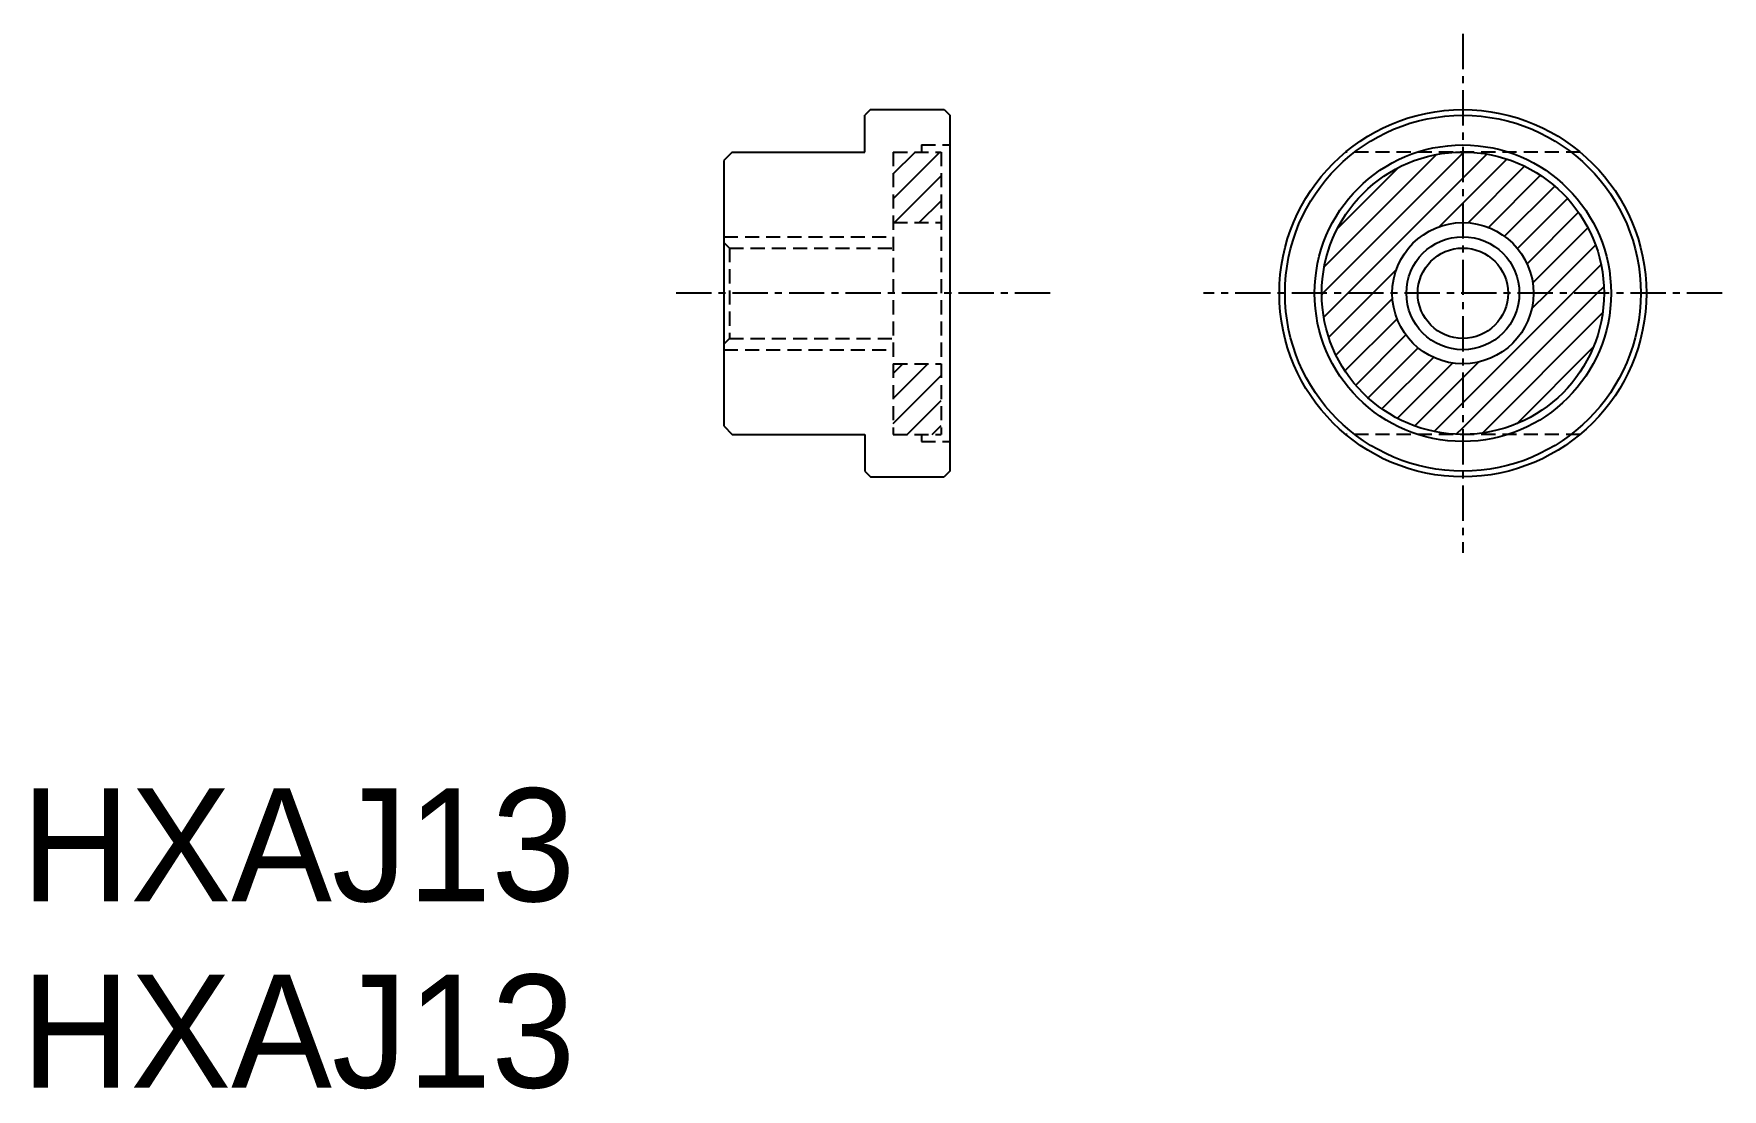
# Model space of a CAD drawing. Extents: x 122.4 to 182.2, y 150.5 to 187.8.
import ezdxf

# ---------------------------------------------------------------- set-up
doc = ezdxf.new("R2010")
doc.units = 0
doc.linetypes.add('CENTER', pattern=[2, 1.25, -0.25, 0.25, -0.25])
doc.linetypes.add('DASHED', pattern=[0.75, 0.5, -0.25])
doc.layers.get('0').update_dxf_attribs({"linetype": 'CONTINUOUS'})
doc.layers.add('CENTER', color=1, linetype='CENTER')

# ---------------------------------------------------------------- blocks, each defined once
blk = doc.blocks.new('*X2')
at = {"color": 0, "linetype": 'CONTINUOUS'}
for p, q in [((152.82, 181.988), (154.477, 183.645)), ((152.82, 182.872), (153.593, 183.645)), ((172.998, 183.605), (173.038, 183.645)), ((168.038, 178.645), (172.998, 183.605)), ((168.086, 179.576), (172.067, 183.557)), ((168.546, 180.921), (170.722, 183.097)), ((172.998, 182.721), (173.849, 183.572)), ((172.998, 181.837), (174.557, 183.396)), ((173.183, 181.138), (175.186, 183.141)), ((152.86, 181.145), (154.52, 182.804)), ((168.922, 178.645), (172.998, 182.721)), ((173.904, 180.975), (175.749, 182.82)), ((174.475, 180.662), (176.253, 182.44)), ((153.744, 181.145), (154.52, 181.92)), ((172.162, 181.001), (172.998, 181.837)), ((174.929, 180.233), (176.701, 182.004)), ((175.27, 179.689), (177.094, 181.513)), ((175.472, 179.007), (177.428, 180.964)), ((175.993, 178.645), (177.698, 180.35)), ((169.806, 178.645), (170.642, 179.481)), ((176.877, 178.645), (177.894, 179.661)), ((177.761, 178.645), (177.993, 178.877)), ((167.998, 178.605), (168.038, 178.645)), ((168.071, 177.794), (168.922, 178.645)), ((168.247, 177.086), (169.806, 178.645)), ((168.502, 176.457), (170.505, 178.46)), ((172.998, 173.882), (177.761, 178.645)), ((172.998, 174.766), (176.877, 178.645)), ((175.435, 178.087), (175.993, 178.645)), ((168.823, 175.894), (170.668, 177.739)), ((173.693, 173.693), (177.95, 177.95)), ((169.203, 175.39), (170.981, 177.168)), ((169.638, 174.942), (171.41, 176.714)), ((174.907, 174.024), (177.619, 176.735)), ((152.82, 174.917), (154.048, 176.145)), ((152.82, 175.801), (153.164, 176.145)), ((170.13, 174.549), (171.954, 176.373)), ((170.679, 174.215), (172.636, 176.171)), ((172.998, 175.65), (173.556, 176.208)), ((152.82, 174.033), (154.52, 175.733)), ((171.293, 173.944), (172.998, 175.65)), ((153.315, 173.645), (154.52, 174.849)), ((171.981, 173.749), (172.998, 174.766)), ((154.199, 173.645), (154.52, 173.965)), ((172.766, 173.65), (172.998, 173.882))]:
    blk.add_line(p, q, dxfattribs=at)

msp = doc.modelspace()

# ---------------------------------------------------------------- linework, layer by layer
at = {"color": 7, "linetype": 'CONTINUOUS'}
for p, q in [((152.02, 185.145), (151.82, 184.945)), ((151.82, 183.645), (151.82, 184.945)), ((152.02, 185.145), (154.62, 185.145)), ((154.62, 185.145), (154.82, 184.945)), ((154.82, 184.945), (154.82, 172.345)), ((147.12, 183.645), (146.82, 183.345)), ((147.12, 183.645), (151.82, 183.645)), ((146.82, 183.345), (146.82, 180.045)), ((146.82, 180.045), (146.82, 177.245)), ((146.82, 177.245), (146.82, 173.945)), ((146.82, 173.945), (147.12, 173.645)), ((147.12, 173.645), (151.82, 173.645)), ((151.82, 173.645), (151.82, 172.345)), ((151.82, 172.345), (152.02, 172.145)), ((154.82, 172.345), (154.62, 172.145)), ((152.02, 172.145), (154.62, 172.145))]:
    msp.add_line(p, q, dxfattribs=at)
at = {"color": 3, "linetype": 'DASHED'}
for p, q in [((152.82, 183.645), (152.82, 173.645)), ((152.82, 183.645), (154.52, 183.645)), ((153.82, 183.895), (153.82, 183.645)), ((153.82, 183.895), (154.82, 183.895)), ((154.52, 183.645), (154.52, 173.645)), ((177.152, 183.645), (168.845, 183.645)), ((146.82, 180.645), (152.82, 180.645)), ((152.82, 181.145), (154.52, 181.145)), ((146.82, 180.445), (147.02, 180.245)), ((147.02, 180.245), (152.82, 180.245)), ((147.02, 180.245), (147.02, 177.045)), ((147.02, 177.045), (146.82, 176.845)), ((147.02, 177.045), (152.82, 177.045)), ((146.82, 176.645), (152.82, 176.645)), ((152.82, 176.145), (154.52, 176.145)), ((152.82, 173.645), (154.52, 173.645)), ((153.82, 173.645), (153.82, 173.395)), ((177.152, 173.645), (168.845, 173.645)), ((153.82, 173.395), (154.82, 173.395))]:
    msp.add_line(p, q, dxfattribs=at)
at = {"color": 7, "linetype": 'CONTINUOUS'}
for radius in [6.5, 6.3, 5.25, 5, 2.5, 1.6]:
    msp.add_circle((172.998, 178.645), radius, dxfattribs=at)
at = {"color": 3, "linetype": 'CONTINUOUS'}
msp.add_circle((172.998, 178.645), 2, dxfattribs=at)
at = {"layer": 'CENTER', "color": 1, "linetype": 'CENTER'}
for p, q in [((172.998, 187.832), (172.998, 169.457)), ((158.379, 178.645), (145.132, 178.645)), ((182.185, 178.645), (163.811, 178.645))]:
    msp.add_line(p, q, dxfattribs=at)

# ---------------------------------------------------------------- block references
at = {"color": 3, "linetype": 'CONTINUOUS'}
msp.add_blockref('*X2', (0, 0), dxfattribs=at)

# ---------------------------------------------------------------- texts
at = {"color": 7, "linetype": 'CONTINUOUS'}
for p in [(121.938, 157.113), (121.938, 150.515)]:
    msp.add_text('HXAJ13', height=4, dxfattribs=at).set_placement(p)

doc.saveas('drawing.dxf')
